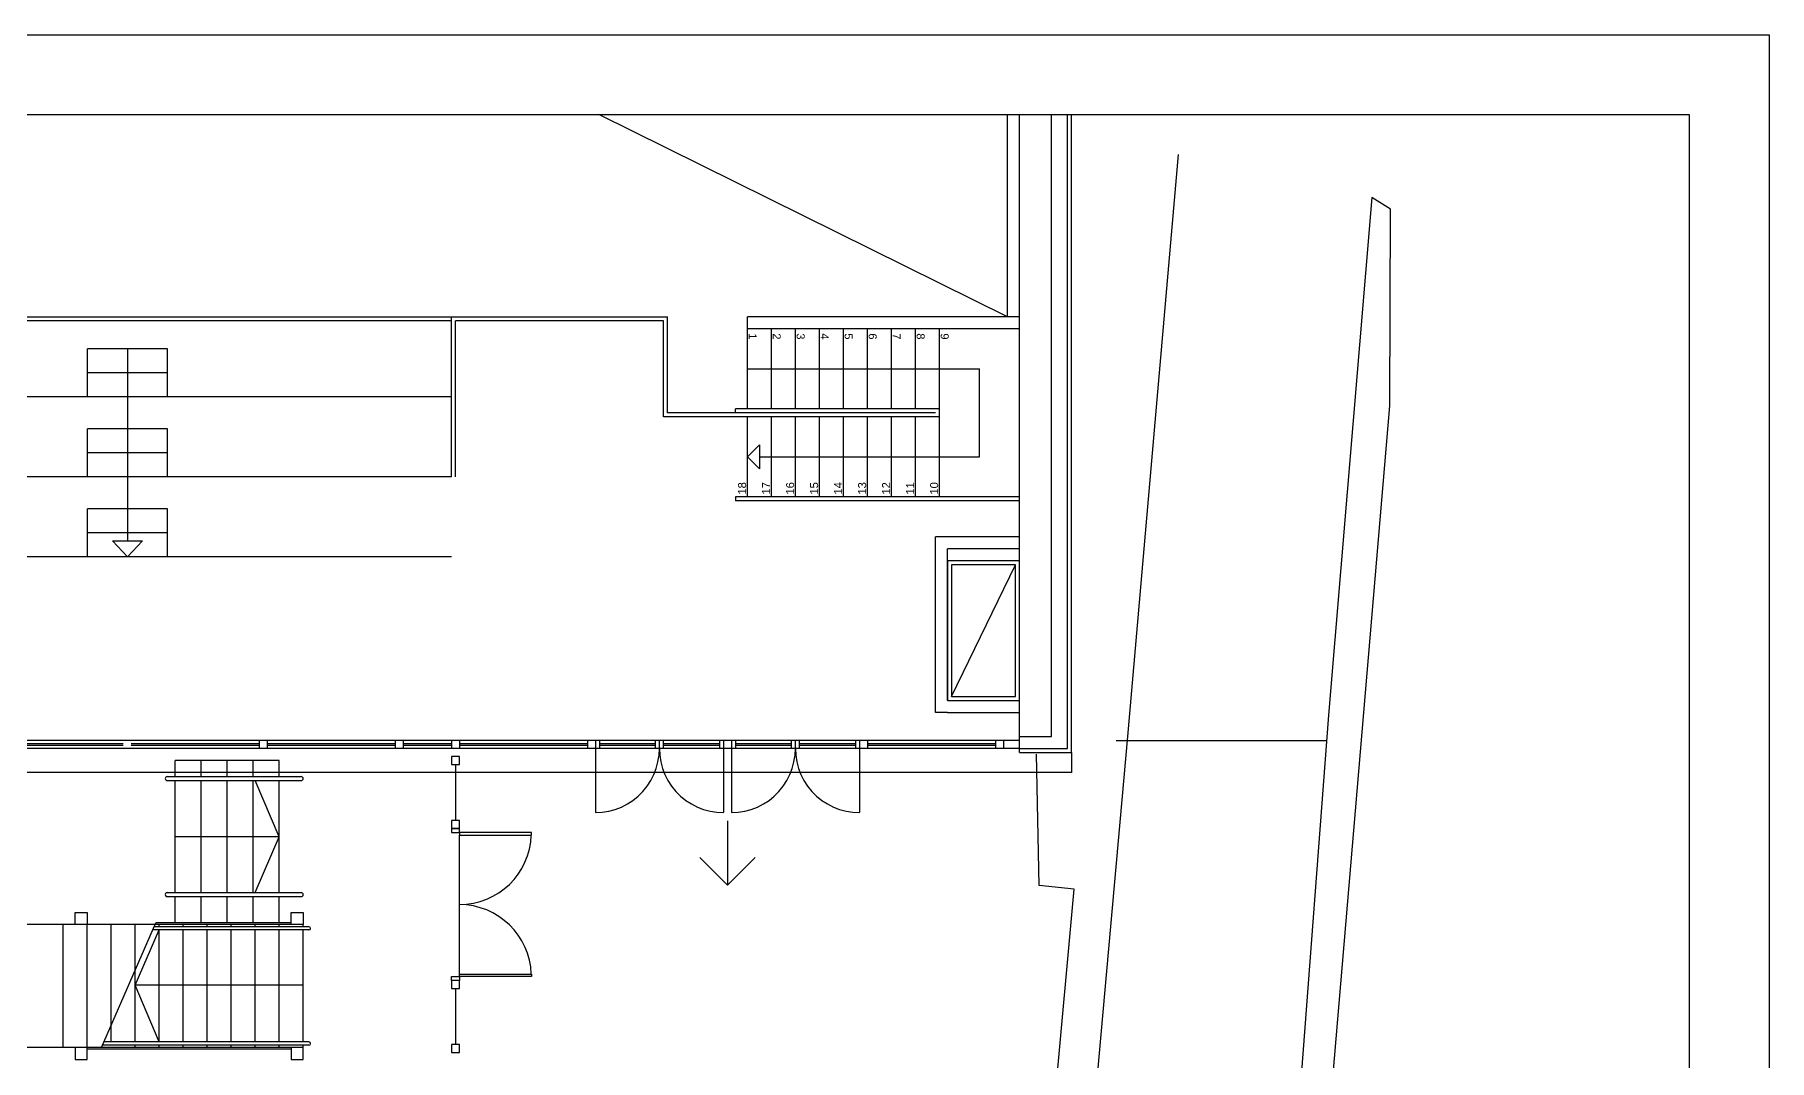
# Model space of a CAD drawing. Extents: x -0.02 to 0.821, y -0.01 to 0.584.
# Drawn here: x 0.6042 to 0.821, y 0.4557 to 0.584 of the extents above; entities that cross this region are included whole.
import ezdxf
from ezdxf.enums import TextEntityAlignment as Align

# ---------------------------------------------------------------- set-up
doc = ezdxf.new("R2010")
doc.units = 0
doc.header["$MEASUREMENT"] = 0
doc.linetypes.add('CONTINUA', pattern=[0])
doc.linetypes.add('VERDECKT', pattern=[9.524999999999999, 6.35, -3.175])
for name, color, linetype in [('Constgral01', 4, 'CONTINUA'), ('Doors', 2, 'CONTINUA'), ('Stairs', 2, 'CONTINUA'), ('Walls', 7, 'CONTINUA')]:
    doc.layers.add(name, color=color, linetype=linetype)
doc.styles.add('ARIAL', font='Arial.ttf')

msp = doc.modelspace()

# ---------------------------------------------------------------- linework, layer by layer
at = {"layer": 'Constgral01', "color": 161, "linetype": 'CONTINUA'}
for p, q in [((0.3232800565803773, 0.5487182596838102), (0.6832800565803773, 0.5487182596828789)), ((0.6832800565803773, 0.5367182596828789), (0.6832800565803773, 0.5487182596828789)), ((0.7167800565803772, 0.5367182596828789), (0.6832800565803773, 0.5367182596828789)), ((0.7267800565795624, 0.5177182596521452), (0.7187800565801444, 0.5177182596521452)), ((0.7187800565801444, 0.5177182596521452), (0.7187800565802609, 0.5012182596530765)), ((0.7187800565809593, 0.5012182596828788), (0.7267800565803773, 0.5177182596819475)), ((0.7267800565796206, 0.5012182596530765), (0.7267800565795624, 0.5177182596521452)), ((0.7187800565802609, 0.5012182596530765), (0.7267800565796206, 0.5012182596530765)), ((0.7393888141084463, 0.4957182596568018), (0.7655598512417637, 0.4957182596549392))]:
    msp.add_line(p, q, dxfattribs=at)
at = {"layer": 'Constgral01', "color": 7, "linetype": 'VERDECKT'}
for p, q in [((0.7337800565809594, 0.4942182596828789), (0.7337800565809594, 0.4917182596828789)), ((0.7337800565809594, 0.4917182596828789), (0.2772805785662495, 0.4917182596828789))]:
    msp.add_line(p, q, dxfattribs=at)
at = {"layer": 'Constgral01', "color": 7, "linetype": 'CONTINUA'}
msp.add_lwpolyline([(0.811, 0), (0, 0), (0, 0.5739999999999997), (0.811, 0.5739999999999997), (0.811, 0)], close=True, dxfattribs=at)
at = {"layer": 'Doors', "color": 7, "linetype": 'CONTINUA'}
for p, q in [((0.6152800565815997, 0.4953182596825063), (0.5992800565803773, 0.4953182596825063)), ((0.6152800565815997, 0.4951182596823201), (0.5992800565803773, 0.4951182596823201)), ((0.6322800565809593, 0.4953182596825063), (0.6162800565809594, 0.4953182596825063)), ((0.6322800565809593, 0.4951182596823201), (0.6162800565809594, 0.4951182596823201)), ((0.6322800565809593, 0.4957182596828789), (0.6322800565809593, 0.4947182596828789)), ((0.6332800565803773, 0.4957182596828789), (0.6332800565803773, 0.4947182596828789)), ((0.6492800565803772, 0.4953182596825063), (0.6332800565803773, 0.4953182596825063)), ((0.6492800565803772, 0.4951182596823201), (0.6332800565803773, 0.4951182596823201)), ((0.6492800565803772, 0.4957182596828789), (0.6492800565803772, 0.4947182596828789)), ((0.6502800565815996, 0.4957182596828789), (0.6502800565815996, 0.4947182596828789)), ((0.6562800565809593, 0.4953182596825063), (0.6502800565815996, 0.4953182596825063)), ((0.6562800565809593, 0.4951182596823201), (0.6502800565815996, 0.4951182596823201)), ((0.6562800565809593, 0.4957182596828789), (0.6562800565809593, 0.4947182596828789)), ((0.6572800565809593, 0.4957182596828789), (0.6572800565809593, 0.4947182596828789)), ((0.6732800565803773, 0.4953182596825063), (0.6572800565809593, 0.4953182596825063)), ((0.6732800565803773, 0.4951182596823201), (0.6572800565809593, 0.4951182596823201)), ((0.6732800565803773, 0.4957182596828789), (0.6732800565803773, 0.4947182596828789)), ((0.6742800565803773, 0.4957182596828789), (0.6742800565803773, 0.4947182596828789)), ((0.6747800565809594, 0.4957182596828789), (0.6747800565809594, 0.4947182596828789)), ((0.6817800565803773, 0.4953182596825063), (0.6747800565809594, 0.4953182596825063)), ((0.6817800565803773, 0.4951182596823201), (0.6747800565809594, 0.4951182596823201)), ((0.6817800565803773, 0.4947182596828789), (0.6817800565803773, 0.4957182596828789)), ((0.6822800565809594, 0.4947182596828789), (0.6822800565809594, 0.4957182596828789)), ((0.6827800565815997, 0.4947182596828789), (0.6827800565815997, 0.4957182596828789)), ((0.6897800565809594, 0.4953182596825063), (0.6827800565815997, 0.4953182596825063)), ((0.6897800565809594, 0.4951182596823201), (0.6827800565815997, 0.4951182596823201)), ((0.6897800565809594, 0.4957182596828789), (0.6897800565809594, 0.4947182596828789)), ((0.6902800565815996, 0.4957182596828789), (0.6902800565815996, 0.4947182596828789)), ((0.6912800565809594, 0.4957182596828789), (0.6912800565809594, 0.4947182596828789)), ((0.6917800565803773, 0.4957182596828789), (0.6917800565803773, 0.4947182596828789)), ((0.6987800565809593, 0.4953182596825063), (0.6917800565803773, 0.4953182596825063)), ((0.6987800565809593, 0.4951182596823201), (0.6917800565803773, 0.4951182596823201)), ((0.6987800565809593, 0.4947182596828789), (0.6987800565809593, 0.4957182596828789)), ((0.6992800565803773, 0.4947182596828789), (0.6992800565803773, 0.4957182596828789)), ((0.6997800565809593, 0.4947182596828789), (0.6997800565809593, 0.4957182596828789)), ((0.7067800565803773, 0.4953182596825063), (0.6997800565809593, 0.4953182596825063)), ((0.7067800565803773, 0.4951182596823201), (0.6997800565809593, 0.4951182596823201)), ((0.7067800565803773, 0.4957182596828789), (0.7067800565803773, 0.4947182596828789)), ((0.7072800565809594, 0.4957182596828789), (0.7072800565809594, 0.4947182596828789)), ((0.7082800565803773, 0.4957182596828789), (0.7082800565803773, 0.4947182596828789)), ((0.7242800565803773, 0.4953182596825063), (0.7082800565803773, 0.4953182596825063)), ((0.7242800565803773, 0.4951182596823201), (0.7082800565803773, 0.4951182596823201)), ((0.7242800565803773, 0.4957182596828789), (0.7242800565803773, 0.4947182596828789)), ((0.7252800565815997, 0.4957182596828789), (0.7252800565815997, 0.4947182596828789)), ((0.6572800565809593, 0.4937182596521452), (0.6562800565815996, 0.4937182596521452)), ((0.6562800565815996, 0.4937182596521452), (0.6562800565815996, 0.4927182596512139)), ((0.6562800565815996, 0.4927182596512139), (0.6572800565810176, 0.4927182596512139)), ((0.6567800565822981, 0.4927182596819475), (0.6567800565822981, 0.485710900801234)), ((0.6572800565810176, 0.4927182596512139), (0.6572800565809593, 0.4937182596521452)), ((0.6572800565810758, 0.4857109007714316), (0.6562800565816579, 0.4857109007714316)), ((0.6562800565816579, 0.4857109007714316), (0.6562800565816579, 0.4847109007714316)), ((0.6572800565810758, 0.4847109007714316), (0.6572800565810758, 0.4857109007714316)), ((0.6562800565816579, 0.4847109007714316), (0.6572800565810758, 0.4847109007714316)), ((0.657280056581134, 0.4657109009101987), (0.6562800565817161, 0.4657109009101987)), ((0.6562800565817161, 0.4657109009101987), (0.6562800565817742, 0.4647109009101987)), ((0.6562800565817742, 0.4647109009101987), (0.6572800565811922, 0.4647109009101987)), ((0.6567800565822981, 0.464710900940001), (0.6567800565822981, 0.4577035420592874)), ((0.6572800565811922, 0.4647109009101987), (0.657280056581134, 0.4657109009101987)), ((0.6572800565824145, 0.4577035420294851), (0.6562800565829966, 0.4577035420294851)), ((0.6562800565829966, 0.4577035420294851), (0.6562800565829966, 0.4567035420285538)), ((0.6572800565824145, 0.4567035420285538), (0.6572800565824145, 0.4577035420294851)), ((0.6562800565829966, 0.4567035420285538), (0.6572800565824145, 0.4567035420285538))]:
    msp.add_line(p, q, dxfattribs=at)
at = {"layer": 'Doors', "color": 161, "linetype": 'VERDECKT'}
for p, q in [((0.6742800565803773, 0.4947182596828789), (0.6742800565803773, 0.4867182596819475)), ((0.6822362317436491, 0.4938820319473743), (0.6822800565802609, 0.4947182596530765)), ((0.6822800565814833, 0.4947182596530765), (0.682323881418095, 0.4938820319473743)), ((0.6902800565815996, 0.4947182596828789), (0.6902800565815996, 0.4867182596819475)), ((0.6912800565809594, 0.4947182596828789), (0.6912800565809594, 0.4867182596819475)), ((0.6992362317442894, 0.4938820319473743), (0.6992800565809012, 0.4947182596530765)), ((0.6992800565809012, 0.4947182596530765), (0.6993238814175129, 0.4938820319473743)), ((0.7072800565809594, 0.4947182596828789), (0.7072800565809594, 0.4867182596819475)), ((0.6815884202414891, 0.4914643665086478), (0.6818885087102535, 0.4922461236976087)), ((0.6818885087102535, 0.4922461236976087), (0.6821052373862476, 0.4930549661265686)), ((0.6821052373862476, 0.4930549661265686), (0.6822362317436491, 0.4938820319473743)), ((0.682323881418095, 0.4938820319473743), (0.6824548757749727, 0.4930549661265686)), ((0.6824548757749727, 0.4930549661265686), (0.6826716044509668, 0.4922461236976087)), ((0.6826716044509668, 0.4922461236976087), (0.6829716929197311, 0.4914643665086478)), ((0.6985884202420711, 0.4914643665086478), (0.6988885087114759, 0.4922461236976087)), ((0.6988885087114759, 0.4922461236976087), (0.6991052373874118, 0.4930549661265686)), ((0.6991052373874118, 0.4930549661265686), (0.6992362317442894, 0.4938820319473743)), ((0.6993238814175129, 0.4938820319473743), (0.6994548757749727, 0.4930549661265686)), ((0.6994548757749727, 0.4930549661265686), (0.6996716044503264, 0.4922461236976087)), ((0.6996716044503264, 0.4922461236976087), (0.6999716929197312, 0.4914643665086478)), ((0.6802252151840948, 0.4893652148023248), (0.6807521925354376, 0.4900159776350483)), ((0.6807521925354376, 0.4900159776350483), (0.6812082598102279, 0.4907182596530765)), ((0.6812082598102279, 0.4907182596530765), (0.6815884202414891, 0.4914643665086478)), ((0.6829716929197311, 0.4914643665086478), (0.6833518533504103, 0.4907182596530765)), ((0.6833518533504103, 0.4907182596530765), (0.6838079206264228, 0.4900159776350483)), ((0.6838079206264228, 0.4900159776350483), (0.6843348979777074, 0.4893652148023248)), ((0.697225215184677, 0.4893652148023248), (0.6977521925360197, 0.4900159776350483)), ((0.6977521925360197, 0.4900159776350483), (0.69820825981081, 0.4907182596530765)), ((0.69820825981081, 0.4907182596530765), (0.6985884202420711, 0.4914643665086478)), ((0.6999716929197312, 0.4914643665086478), (0.7003518533498282, 0.4907182596530765)), ((0.7003518533498282, 0.4907182596530765), (0.7008079206258407, 0.4900159776350483)), ((0.7008079206258407, 0.4900159776350483), (0.7013348979771253, 0.4893652148023248)), ((0.6775339497244568, 0.4874098959919065), (0.678280056579737, 0.4877900564214215)), ((0.678280056579737, 0.4877900564214215), (0.6789823385977652, 0.4882461236976087)), ((0.6789823385977652, 0.4882461236976087), (0.6796331014311291, 0.4887731010476127)), ((0.6796331014311291, 0.4887731010476127), (0.6802252151840948, 0.4893652148023248)), ((0.6843348979777074, 0.4893652148023248), (0.6849270117306733, 0.4887731010494754)), ((0.6849270117306733, 0.4887731010494754), (0.6855777745622327, 0.48824612369854)), ((0.6855777745622327, 0.48824612369854), (0.6862800565803191, 0.4877900564223528)), ((0.6862800565803191, 0.4877900564223528), (0.6870261634361814, 0.4874098959919065)), ((0.6945339497250389, 0.4874098959919065), (0.6952800565809012, 0.4877900564214215)), ((0.6952800565809012, 0.4877900564214215), (0.6959823385989876, 0.4882461236976087)), ((0.6959823385989876, 0.4882461236976087), (0.6966331014317111, 0.4887731010494754)), ((0.6966331014317111, 0.4887731010494754), (0.697225215184677, 0.4893652148023248)), ((0.7013348979771253, 0.4893652148023248), (0.7019270117300912, 0.4887731010494754)), ((0.7019270117300912, 0.4887731010494754), (0.7025777745622327, 0.48824612369854)), ((0.7025777745622327, 0.48824612369854), (0.703280056579737, 0.4877900564223528)), ((0.703280056579737, 0.4877900564223528), (0.7040261634355993, 0.4874098959919065)), ((0.674280056579737, 0.4867182596521452), (0.6751162842857884, 0.4867620844896883)), ((0.6751162842857884, 0.4867620844896883), (0.6759433501064778, 0.486893078846857)), ((0.6759433501064778, 0.486893078846857), (0.6767521925354376, 0.4871098075220361)), ((0.6767521925354376, 0.4871098075220361), (0.6775339497244568, 0.4874098959919065)), ((0.6870261634361814, 0.4874098959919065), (0.6878079206264228, 0.4871098075220361)), ((0.6878079206264228, 0.4871098075220361), (0.6886167630541604, 0.4868930788477883)), ((0.6886167630541604, 0.4868930788477883), (0.6894438288742677, 0.4867620844896883)), ((0.6894438288742677, 0.4867620844896883), (0.6902800565809012, 0.4867182596521452)), ((0.6912800565803191, 0.4867182596521452), (0.6921162842863705, 0.4867620844896883)), ((0.6921162842863705, 0.4867620844896883), (0.6929433501070599, 0.486893078846857)), ((0.6929433501070599, 0.486893078846857), (0.6937521925360197, 0.4871098075220361)), ((0.6937521925360197, 0.4871098075220361), (0.6945339497250389, 0.4874098959919065)), ((0.7040261634355993, 0.4874098959919065), (0.7048079206258407, 0.4871098075220361)), ((0.7048079206258407, 0.4871098075220361), (0.7056167630535202, 0.4868930788477883)), ((0.7056167630535202, 0.4868930788477883), (0.7064438288742676, 0.4867620844896883)), ((0.7064438288742676, 0.4867620844896883), (0.7072800565803191, 0.4867182596521452)), ((0.6572800565822982, 0.4665109008010477), (0.6572800565822982, 0.4839109008032829))]:
    msp.add_line(p, q, dxfattribs=at)
at = {"layer": 'Doors', "color": 61, "linetype": 'CONTINUA'}
for p, q in [((0.657280056582822, 0.4847109008003027), (0.656280056582822, 0.4847109008003027)), ((0.656280056582822, 0.4847109008003027), (0.656280056582822, 0.484210900801234)), ((0.656280056582822, 0.484210900801234), (0.657280056582822, 0.484210900801234)), ((0.657280056582822, 0.484210900801234), (0.657280056582822, 0.4847109008003027)), ((0.666280056582822, 0.484210900801234), (0.657280056582822, 0.484210900801234)), ((0.657280056582822, 0.484210900801234), (0.657280056582822, 0.4839109008014202)), ((0.657280056582822, 0.4839109008014202), (0.666280056582822, 0.4839109008014202)), ((0.666280056582822, 0.4839109008014202), (0.666280056582822, 0.484210900801234)), ((0.6562800565829384, 0.465710900801234), (0.6562800565829384, 0.466210900801234)), ((0.6562800565829384, 0.466210900801234), (0.6572800565829384, 0.466210900801234)), ((0.6572800565829384, 0.466210900801234), (0.6572800565829384, 0.4665109007991851)), ((0.6572800565829384, 0.4665109007991851), (0.6662800565829384, 0.4665109007991851)), ((0.6572800565829384, 0.466210900801234), (0.6572800565829384, 0.465710900801234)), ((0.6662800565829384, 0.466210900801234), (0.6572800565829384, 0.466210900801234)), ((0.6662800565829384, 0.4665109007991851), (0.6662800565829384, 0.466210900801234)), ((0.6572800565829384, 0.465710900801234), (0.6562800565829384, 0.465710900801234))]:
    msp.add_line(p, q, dxfattribs=at)
at = {"layer": 'Doors', "color": 161, "linetype": 'VERDECKT'}
for centre, radius, start, end in [((0.657280056582822, 0.484210900801234), 0.009000000000037254, 270.0000000003018, 358.0931619676318), ((0.6572800565829384, 0.466210900801234), 0.009000000000000001, 1.906838032979883, 90.0000000003018)]:
    msp.add_arc(centre, radius, start, end, dxfattribs=at)
at = {"layer": 'Stairs', "color": 61, "linetype": 'CONTINUA'}
for p, q in [((0.7272800565809594, 0.5487182596828789), (0.6932800565803773, 0.5487182596828789)), ((0.6932800565803773, 0.5472182596828788), (0.6932800565803773, 0.5487182596828789)), ((0.7272800565809594, 0.5472182596828788), (0.6932800565803773, 0.5472182596828788)), ((0.6932800565803773, 0.5372182596828788), (0.6932800565803773, 0.5472182596828788)), ((0.6962800565809594, 0.5372182596828788), (0.6962800565809594, 0.5472182596828788)), ((0.6992800565803773, 0.5372182596828788), (0.6992800565803773, 0.5472182596828788)), ((0.7022800565809594, 0.5372182596828788), (0.7022800565809594, 0.5472182596828788)), ((0.7052800565815996, 0.5372182596828788), (0.7052800565815996, 0.5472182596828788)), ((0.7082800565803773, 0.5372182596828788), (0.7082800565803773, 0.5472182596828788)), ((0.7112800565809594, 0.5372182596828788), (0.7112800565809594, 0.5472182596828788)), ((0.7142800565803773, 0.5372182596828788), (0.7142800565803773, 0.5472182596828788)), ((0.7172800565809594, 0.5262182596828788), (0.7172800565809594, 0.5472182596828788)), ((0.7172800565809594, 0.5372182596828788), (0.6917800565803773, 0.5372182596828788)), ((0.6917800565803773, 0.5367182596819475), (0.6917800565803773, 0.5372182596828788)), ((0.6932800565803773, 0.5262182596828788), (0.6932800565803773, 0.5362182596828788)), ((0.6962800565809594, 0.5262182596838102), (0.6962800565809594, 0.5362182596838102)), ((0.6992800565803773, 0.5262182596828788), (0.6992800565803773, 0.5362182596828788)), ((0.7022800565809594, 0.5262182596828788), (0.7022800565809594, 0.5362182596828788)), ((0.7052800565815996, 0.5262182596828788), (0.7052800565815996, 0.5362182596828788)), ((0.7082800565803773, 0.5262182596828788), (0.7082800565803773, 0.5362182596828788)), ((0.7112800565809594, 0.5262182596828788), (0.7112800565809594, 0.5362182596828788)), ((0.7142800565803773, 0.5262182596838102), (0.7142800565803773, 0.5362182596838102)), ((0.7272800565809594, 0.5262182596828788), (0.6917800565803773, 0.5262182596828788)), ((0.6917800565803773, 0.5262182596828788), (0.6917800565803773, 0.5257182596828789)), ((0.7272800565809594, 0.5257182596819475), (0.6917800565803773, 0.5257182596828789)), ((0.6217618274619454, 0.4912182596782222), (0.6217618274619454, 0.4932182596772909)), ((0.6347618274625274, 0.4932182596819475), (0.6217618274619454, 0.4932182596819475)), ((0.6250118274613633, 0.4912182596782222), (0.6250118274613633, 0.4932182596772909)), ((0.6282618274631677, 0.4912182596782222), (0.6282618274631677, 0.4932182596772909)), ((0.6315118274637498, 0.4912182596782222), (0.6315118274637498, 0.4932182596782222)), ((0.6347618274637498, 0.4912182596791536), (0.6347618274625274, 0.4932182596782222)), ((0.6217618274607812, 0.4767035418003798), (0.6217618274619454, 0.4907182596782222)), ((0.625011827460141, 0.4767035418003798), (0.6250118274613633, 0.4907182596782222)), ((0.6282618274631677, 0.4767035418003798), (0.6282618274631677, 0.4907182596782222)), ((0.6315118274619453, 0.4767035417994485), (0.6315118274637498, 0.4907182596791536)), ((0.6347618274637498, 0.4767035417994485), (0.6347618274637498, 0.4907182596791536)), ((0.6217618274619454, 0.4729342282554135), (0.6217618274607812, 0.4762035418003798)), ((0.6250118274613633, 0.4757035418013111), (0.625011827460141, 0.4762035418003798)), ((0.6250118274625275, 0.4729342282554135), (0.6250118274613633, 0.4762035418003798)), ((0.6282618274631677, 0.4729342282554135), (0.6282618274631677, 0.4762035418003798)), ((0.6315118274619453, 0.4757035418013111), (0.6315118274619453, 0.4762035418003798)), ((0.6315118274637498, 0.4729342282554135), (0.6315118274637498, 0.4762035418003798)), ((0.6347618274649139, 0.4729342282637954), (0.6347618274637498, 0.4762035417994485)), ((0.6125658805625862, 0.4573335504150018), (0.6193487839854206, 0.472934228265658)), ((0.6377618274643319, 0.4727342282645404), (0.6192618274635752, 0.4727342282654718)), ((0.6362618273206754, 0.4729342282637954), (0.6193487839854788, 0.472934228265658)), ((0.6197616968168878, 0.4724335504146293), (0.6197618274625275, 0.4727342282645404)), ((0.6227616968186922, 0.4724335504146293), (0.6227618274643318, 0.4727342282645404)), ((0.6257616968192742, 0.4724335504146293), (0.6257618274649139, 0.4727342282636091)), ((0.6287616968186922, 0.4724335504146293), (0.6287618274643318, 0.4727342282636091)), ((0.6317616968186922, 0.4724335504136979), (0.6317618274649139, 0.4727342282645404)), ((0.6347616968192742, 0.4724335504136979), (0.6347618274649139, 0.4727342282645404)), ((0.6377617917753523, 0.4724335504136979), (0.6377618274643319, 0.4727342282645404)), ((0.6377618274625274, 0.4740342282662168), (0.6377618274631678, 0.4727342282645404)), ((0.6197616968186922, 0.4580335504151881), (0.6197616968174698, 0.4720335504151881)), ((0.6227616968186922, 0.4580335504151881), (0.6227616968186922, 0.4720335504142568)), ((0.6257616968186922, 0.4580335504142568), (0.6257616968192742, 0.4720335504142568)), ((0.6287616968180518, 0.4580335504142568), (0.6287616968186922, 0.4720335504142568)), ((0.6317616968186922, 0.4580335504142568), (0.6317616968186922, 0.4720335504142568)), ((0.6347616968192742, 0.4580335504142568), (0.6347616968192742, 0.4720335504142568)), ((0.6377616968192742, 0.471733550411649), (0.6377617324278108, 0.4720335504142568)), ((0.6377616968180518, 0.4580335504142568), (0.6377616968174697, 0.4720335504142568)), ((0.6167616968198563, 0.4580335504151881), (0.6167616968187504, 0.4669839277900755)), ((0.6137616968204384, 0.4580335504151881), (0.6137616968202055, 0.4600839278036729)), ((0.6107616968210787, 0.4573335504122079), (0.6107616968210787, 0.4576335504148156)), ((0.6167616968198563, 0.4573335504122079), (0.6167616968198563, 0.4576335504157469)), ((0.6197616968192743, 0.4573335504122079), (0.6197616968192743, 0.4576335504148156)), ((0.6227616968180518, 0.4573335504122079), (0.6227616968180518, 0.4576335504148156)), ((0.6257616968186922, 0.4573335504122079), (0.6257616968186922, 0.4576335504148156)), ((0.6287616968180518, 0.4573335504131392), (0.6287616968180518, 0.4576335504148156)), ((0.6317616968186922, 0.4573335504140705), (0.6317616968186922, 0.4576335504138842)), ((0.6347616968192742, 0.4573335504140705), (0.6347616968192742, 0.4576335504138842)), ((0.6377616968180518, 0.4573335504140705), (0.6377616968180518, 0.4576335504138842)), ((0.6362616966743954, 0.4571335504138842), (0.6107618273217813, 0.4571335504148156)), ((0.6377616968168878, 0.4573335504140705), (0.6122618273218977, 0.4573335504140705)), ((0.6377616968180518, 0.4568335504140705), (0.6377616968180518, 0.4573335504140705))]:
    msp.add_line(p, q, dxfattribs=at)
at = {"layer": 'Stairs', "color": 161, "linetype": 'CONTINUA'}
for p, q in [((0.6932800565803773, 0.5422182596828788), (0.7222800565809594, 0.5422182596828788)), ((0.7222800565809594, 0.5312182596828788), (0.7222800565809594, 0.5422182596828788)), ((0.6932800565795042, 0.5312182596530766), (0.6947800565800862, 0.5327182596512139)), ((0.6947800565800862, 0.5297182596521453), (0.6932800565795042, 0.5312182596530766)), ((0.6947800565800862, 0.5327182596512139), (0.6947800565800862, 0.5297182596521453)), ((0.6947800565809593, 0.5312182596828788), (0.7222800565809594, 0.5312182596828788)), ((0.6347618274661363, 0.4837035418003798), (0.6317618274643318, 0.4907182596791536)), ((0.6347618274661363, 0.4837035418003798), (0.6217618274607812, 0.4837035418013111)), ((0.6317618274619454, 0.4767035418003798), (0.6347618274661363, 0.4837035418003798)), ((0.6167616968308576, 0.4651335504278541), (0.6197616968294024, 0.4720335504142568)), ((0.6197616968341754, 0.4580335504254326), (0.6167616968320799, 0.4651335504278541)), ((0.6377616968177608, 0.4651335504138842), (0.6167616968189832, 0.4651335504157469))]:
    msp.add_line(p, q, dxfattribs=at)
at = {"layer": 'Stairs', "color": 4, "linetype": 'CONTINUA'}
for p, q in [((0.6207822442289326, 0.4912182596782222), (0.6375118274625274, 0.4912182596791536)), ((0.6207822442289326, 0.4907182596782222), (0.6375118274625274, 0.4907182596791536)), ((0.6207822442289326, 0.4767035418003798), (0.6375118274625274, 0.4767035417994485)), ((0.6207822442289326, 0.4762035418003798), (0.6375118274625274, 0.4762035417994485)), ((0.6384843956174445, 0.4720335504142568), (0.6189571849197383, 0.4720335504151881)), ((0.6384843956180266, 0.4724335504136979), (0.6191310979634873, 0.4724335504155606)), ((0.6384843956174445, 0.4576335504138842), (0.6126963153448888, 0.4576335504138842)), ((0.6384843956174445, 0.4580335504142568), (0.6128702283885796, 0.4580335504142568))]:
    msp.add_line(p, q, dxfattribs=at)
at = {"layer": 'Stairs', "color": 4, "linetype": 'VERDECKT'}
for p, q in [((0.6192618274634588, 0.4727342282654718), (0.5222621433616732, 0.472734228271991)), ((0.6077619579712628, 0.457331816806458), (0.6077619579692837, 0.4727324946559966)), ((0.6107616968211369, 0.4573335504159332), (0.610761696819216, 0.4727342282654718)), ((0.6137616968202055, 0.4600839278036729), (0.6137616968185757, 0.4727342282654718)), ((0.6167616968187504, 0.4669839277900755), (0.6167616968187504, 0.4727342282654718)), ((0.6125658805620624, 0.4573335504140705), (0.4892602885613451, 0.4573335504224524))]:
    msp.add_line(p, q, dxfattribs=at)
at = {"layer": 'Stairs', "color": 7, "linetype": 'CONTINUA'}
for p, q in [((0.6092619579681195, 0.4727324946569279), (0.6092619579686435, 0.4742324946569279)), ((0.6092619579686435, 0.4742324946569279), (0.6107619579692837, 0.4742324946559966)), ((0.6107619579687016, 0.4727324946559966), (0.6092619579681195, 0.4727324946569279)), ((0.6107619579692837, 0.4742324946559966), (0.6107619579687016, 0.4727324946559966)), ((0.6362618273213156, 0.4727333666970954), (0.6362618273212575, 0.4742333666970954)), ((0.6362618273212575, 0.4742333666970954), (0.6377618273218978, 0.4742333666970954)), ((0.6377618273218978, 0.4727333666970954), (0.6362618273213156, 0.4727333666970954)), ((0.6377618273218978, 0.4742333666970954), (0.6377618273218978, 0.4727333666970954)), ((0.609261827322538, 0.4573335399376229), (0.609261827322538, 0.4558335399376229)), ((0.6107618273231201, 0.4573335399376229), (0.609261827322538, 0.4573335399376229)), ((0.609261827322538, 0.4558335399376229), (0.610761827322538, 0.4558335399376229)), ((0.610761827322538, 0.4558335399376229), (0.6107618273231201, 0.4573335399376229)), ((0.6362616966751521, 0.4573344119777903), (0.6362616966751521, 0.4558344119777903)), ((0.6377616966757341, 0.4573344119777903), (0.6362616966751521, 0.4573344119777903)), ((0.6362616966751521, 0.4558344119777903), (0.6377616966757341, 0.4558344119777903)), ((0.6377616966757341, 0.4558344119777903), (0.6377616966757341, 0.4573344119777903))]:
    msp.add_line(p, q, dxfattribs=at)
at = {"layer": 'Stairs', "color": 4, "linetype": 'CONTINUA'}
for centre, radius, start, end in [((0.6207822442282923, 0.4909682596484199), 0.0002500000000145519, 90.00000000033077, 270.0000000003054), ((0.6375118274618872, 0.4909682596484199), 0.0002500000000145519, 270.0000000003054, 90.00000000030533), ((0.6207822442283505, 0.4764535417696461), 0.0002500000000145519, 90.00000000030533, 270.0000000003054), ((0.6375118274619453, 0.4764535417696461), 0.0002500000000145519, 270.0000000003308, 90.00000000030533), ((0.6384843956180266, 0.4722335504135117), 0.0002, 270, 90), ((0.6384843956174445, 0.4578335504140705), 0.0002, 270, 90)]:
    msp.add_arc(centre, radius, start, end, dxfattribs=at)
at = {"layer": 'Walls', "color": 4, "linetype": 'CONTINUA'}
for p, q in [((0.7257800567133236, 0.5487182596661151), (0.6746994495387917, 0.5739999999999997)), ((0.6562800565809593, 0.5287182596828789), (0.6562800565809593, 0.5487182596828789)), ((0.6562800565809593, 0.5482182596828789), (0.3502800565815997, 0.5482182596828789)), ((0.6827800565815997, 0.5482182596828789), (0.6567800565803773, 0.5482182596828789)), ((0.6567800565803773, 0.5287182596828789), (0.6567800565803773, 0.5482182596828789)), ((0.6827800565815997, 0.5362182596838102), (0.6827800565815997, 0.5482182596828789)), ((0.6108083225560841, 0.5387182596828789), (0.6108083225560841, 0.5447182596828789)), ((0.620808322556084, 0.5447182596828789), (0.6108083225560841, 0.5447182596828789)), ((0.6158083225560841, 0.5447182596828789), (0.6158083225560841, 0.5206972477585078)), ((0.620808322556084, 0.5387182596828789), (0.620808322556084, 0.5447182596828789)), ((0.620808322556084, 0.5417182596828789), (0.6108083225560841, 0.5417182596819475)), ((0.6108083225560841, 0.5387182596828789), (0.545808322556084, 0.5387182596828789)), ((0.620808322556084, 0.5387182596828789), (0.6108083225560841, 0.5387182596828789)), ((0.6562800565809593, 0.5387182596828789), (0.620808322556084, 0.5387182596828789)), ((0.7172800565809594, 0.5362182596828788), (0.6827800565815997, 0.5362182596838102)), ((0.6108083225560841, 0.5287182596828789), (0.6108083225560841, 0.5347182596828789)), ((0.620808322556084, 0.5347182596828789), (0.6108083225560841, 0.5347182596828789)), ((0.620808322556084, 0.5287182596828789), (0.620808322556084, 0.5347182596828789)), ((0.620808322556084, 0.5317182596828789), (0.6108083225560841, 0.5317182596819475)), ((0.6108083225560841, 0.5287182596828789), (0.545808322556084, 0.5287182596828789)), ((0.620808322556084, 0.5287182596828789), (0.6108083225560841, 0.5287182596828789)), ((0.6562800565809593, 0.5287182596828789), (0.620808322556084, 0.5287182596828789)), ((0.6108083225560841, 0.5187182596828789), (0.6108083225560841, 0.5247182596828789)), ((0.620808322556084, 0.5247182596828789), (0.6108083225560841, 0.5247182596828789)), ((0.620808322556084, 0.5187182596828789), (0.620808322556084, 0.5247182596828789)), ((0.620808322556084, 0.5217182596828789), (0.6108083225560841, 0.5217182596819475)), ((0.6139213508374524, 0.5206972477575764), (0.6176952942735515, 0.5206972477585078)), ((0.6158083225560841, 0.5187182596838101), (0.6139213508374524, 0.5206972477575764)), ((0.6158083225560841, 0.5187182596838101), (0.6176952942735515, 0.5206972477585078)), ((0.6108083225560841, 0.5187182596828789), (0.545808322556084, 0.5187182596828789)), ((0.620808322556084, 0.5187182596828789), (0.6108083225560841, 0.5187182596828789)), ((0.6562800565809593, 0.5187182596828789), (0.620808322556084, 0.5187182596828789)), ((0.6908054885299062, 0.4856886902172118), (0.6908054885299062, 0.4776325031621382)), ((0.6908054885299062, 0.4776325031621382), (0.6873406653005514, 0.4810973263904452)), ((0.6908054885299062, 0.4776325031621382), (0.6942703117568162, 0.4810973263904452))]:
    msp.add_line(p, q, dxfattribs=at)
at = {"layer": 'Walls', "color": 240, "linetype": 'CONTINUA'}
for p, q in [((0.7257800565803773, 0.5487182596828789), (0.7257800565803773, 0.5739999999999997)), ((0.7272800565809594, 0.4942182596819475), (0.7272800565809593, 0.5739999999999997)), ((0.7272800565857324, 0.4957182596577331), (0.7272800565914668, 0.5739999999999997)), ((0.7312800565809594, 0.4962182596838102), (0.7312800565809595, 0.5739999999999997)), ((0.7332800565803773, 0.4947182596828789), (0.7332800565803774, 0.5739999999999997)), ((0.7332800565851503, 0.4957182596577331), (0.7332800565908139, 0.5739999999999997)), ((0.7337800565809594, 0.4942182596828789), (0.7337800565809594, 0.5739999999999997)), ((0.7167800565803772, 0.4992182596828789), (0.7167800565803772, 0.5212182596828788)), ((0.7272800565809594, 0.5212182596828788), (0.7167800565803772, 0.5212182596828788)), ((0.7182800565803773, 0.5007182596828789), (0.7182800565803773, 0.5197182596828789)), ((0.7272800565809594, 0.5197182596828789), (0.7182800565803773, 0.5197182596828789)), ((0.7272800565809594, 0.5182182596819476), (0.7182800565803773, 0.5182182596828788)), ((0.7182800565803773, 0.5182182596828788), (0.7182800565803773, 0.5007182596828789)), ((0.7272800565809594, 0.5182182596819476), (0.7272800565809594, 0.5187182596828789)), ((0.7272800565809594, 0.4992182596819476), (0.7272800565809594, 0.5182182596819476)), ((0.7182800565803773, 0.4992182596828789), (0.7167800565803772, 0.4992182596828789)), ((0.7182800565803773, 0.5007182596828789), (0.7272800565809594, 0.5007182596819475)), ((0.7182800565803773, 0.4992182596828789), (0.7272800565809594, 0.4992182596819476)), ((0.7272800565809594, 0.4962182596828789), (0.7312800565809594, 0.4962182596838102)), ((0.7272800565809594, 0.4947182596828789), (0.7332800565803773, 0.4947182596828789)), ((0.7272800565809594, 0.4942182596819475), (0.7337800565809594, 0.4942182596828789))]:
    msp.add_line(p, q, dxfattribs=at)
at = {"layer": 'Walls', "color": 220, "linetype": 'CONTINUA'}
for p, q in [((0.7408334834207199, 0.4962289419230074), (0.7471672469926998, 0.5690327095231041)), ((0.7713267722166492, 0.5636402601730078), (0.7659255488891504, 0.4989046398177743)), ((0.7736643399930908, 0.5621969672879205), (0.7713267722166492, 0.5636402601730078)), ((0.7735676722169738, 0.5375727601461112), (0.7736643399930908, 0.5621969672879205)), ((0.7608302722162916, 0.3875064601441846), (0.7735676722169738, 0.5375727601461112)), ((0.7659255488891504, 0.4989046398177743), (0.7622867414105567, 0.4508461301187053)), ((0.7318285722167348, 0.395832460174337), (0.7408334834207199, 0.4962289419230074)), ((0.7297265722168377, 0.4775878601446748), (0.729421672216733, 0.4940142601449043)), ((0.7270486147416523, 0.3985095165912062), (0.7341027865899378, 0.477157047833316)), ((0.7341027865899378, 0.477157047833316), (0.7297265722168377, 0.4775878601446748))]:
    msp.add_line(p, q, dxfattribs=at)
at = {"layer": 'Walls', "color": 61, "linetype": 'CONTINUA'}
for p, q in [((0.7272800565809594, 0.4957182596819475), (0.3072591624809429, 0.4957182596810162)), ((0.7272800565809594, 0.4947182596828789), (0.3072591624809429, 0.4947182596800849))]:
    msp.add_line(p, q, dxfattribs=at)
at = {"layer": 'Walls', "color": 40, "linetype": 'CONTINUA'}
msp.add_lwpolyline([(-0.02, 0.5839999999999999), (0.8210000000000001, 0.5839999999999999), (0.8210000000000001, -0.01), (-0.02, -0.01), (-0.02, 0.5839999999999999)], close=True, dxfattribs=at)

# ---------------------------------------------------------------- texts
at = {"layer": 'Stairs', "color": 161, "linetype": 'CONTINUA', "style": 'ARIAL'}
for s, rotation, width, p, p2 in [('1', 270, 1.008223587942672, (0.6934411285812967, 0.5466560117946938), (0.6934411285812967, 0.5458726784613604)), ('2', 270, 1.008223587942529, (0.6964411285819951, 0.5466560117956251), (0.6964411285819951, 0.5458726784622918)), ('3', 270, 1.008223587942529, (0.6994411285812967, 0.5466560117956251), (0.6994411285812967, 0.5458726784622918)), ('4', 270, 1.008223587942529, (0.7024411285812967, 0.5466560117956251), (0.7024411285812967, 0.5458726784622918)), ('5', 270, 1.008223587942529, (0.7054411285807728, 0.5466560117956251), (0.7054411285807728, 0.5458726784622918)), ('6', 270, 1.008223587942529, (0.7084411285812967, 0.5466560117956251), (0.7084411285812967, 0.5458726784622918)), ('7', 270, 1.008223587942672, (0.7114411285819952, 0.5466560117946938), (0.7114411285819952, 0.5458726784613604)), ('8', 270, 1.008223587942529, (0.7144411285812967, 0.5466560117956251), (0.7144411285812967, 0.5458726784622918)), ('9', 270, 1.008223587942529, (0.7174411285812967, 0.5466560117956251), (0.7174411285812967, 0.5458726784622918)), ('18', 90, 1.008223587942672, (0.693118984578352, 0.5264753400841728), (0.693118984578352, 0.5280420067508396)), ('17', 90, 1.008223587942672, (0.6961189845789341, 0.5264753400851041), (0.6961189845789341, 0.5280420067517708)), ('16', 90, 1.008223587942672, (0.699118984578352, 0.5264753400851041), (0.699118984578352, 0.5280420067517708)), ('15', 90, 1.008223587942672, (0.702118984578352, 0.5264753400841728), (0.702118984578352, 0.5280420067508396)), ('14', 90, 1.008223587942672, (0.7051189845789341, 0.5264753400841728), (0.7051189845789341, 0.5280420067508396)), ('13', 90, 1.008223587942672, (0.708118984578352, 0.5264753400841728), (0.708118984578352, 0.5280420067508396)), ('12', 90, 1.008223587942672, (0.7111189845789341, 0.5264753400841728), (0.7111189845789341, 0.5280420067508396)), ('11', 90, 1.008223587942672, (0.714118984578352, 0.5264753400851041), (0.714118984578352, 0.5280420067517708)), ('10', 90, 1.008223587942672, (0.717118984578352, 0.5264753400851041), (0.717118984578352, 0.5280420067517708))]:
    msp.add_text(s, height=0.001, rotation=rotation, dxfattribs=dict(at, width=width)).set_placement(p, p2, align=Align.FIT)

doc.saveas('drawing.dxf')
